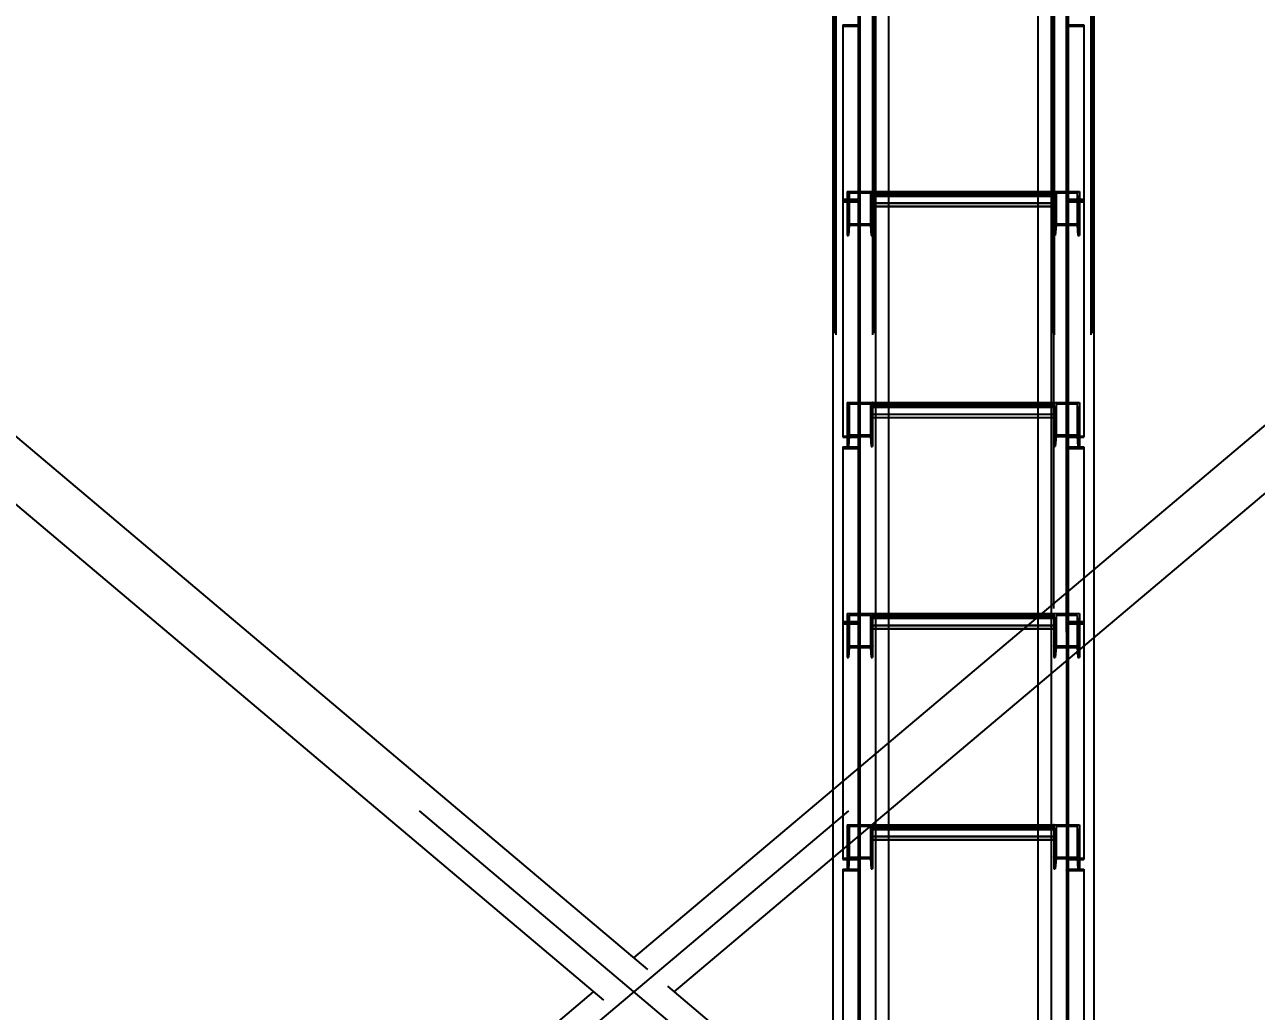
# Model space of a CAD drawing. Header units: millimetres. Extents: x 150209.93 to 150215.05, y 136675.65 to 136679.93.
# Drawn here: x 150214.079 to 150214.1946, y 136676.6449 to 136676.7375 of the extents above; entities that cross this region are included whole.
import ezdxf

# ---------------------------------------------------------------- set-up
doc = ezdxf.new("R2010")
doc.units = ezdxf.units.MM
doc.header["$LTSCALE"] = 0.25
for name, pattern in [('CENTER', [50.8, 31.75, -6.35, 6.35, -6.35]), ('XKITLINE00', [0]), ('XKITLINE02', [4, 2, -2]), ('XKITLINE03', [6, 3, -1, 1, -1])]:
    doc.linetypes.add(name, pattern=pattern)
doc.styles.add('ROMANS', font='romans.shx')
doc.dimstyles.new('MD300', dxfattribs={"dimtxt": 2.5, "dimasz": 2.5, "dimexe": 1, "dimexo": 1, "dimgap": 0.5, "dimtad": 1, "dimdec": 1, "dimlfac": 50, "dimrnd": 0.5, "dimdsep": 46, "dimtxsty": 'ROMANS', "dimcen": 1, "dimclrd": 146, "dimclre": 146, "dimclrt": 30, "dimadec": 1, "dimazin": 2, "dimtfac": 1, "dimtdec": 1, "dimtmove": 0, "dimatfit": 1, "dimfxl": 1, "dimtolj": 1, "dimtzin": 0, "dimlwd": -1, "dimlwe": -1, "dimarcsym": 0})

# ---------------------------------------------------------------- blocks, each defined once
blk = doc.blocks.new('çatıı')
at = {"color": 116, "linetype": 'XKITLINE02', "true_color": 0x136734}
for p, q in [((26150.38, 5900.27), (26150.38, 4257.56)), ((26151.23, 5900.09), (26151.23, 4257.75)), ((26234.53, 5900.09), (26234.53, 4257.75)), ((26235.38, 5900.27), (26235.38, 4257.56)), ((26132.53, 5889.26), (26132.53, 4263.02)), ((26133.06, 5888.53), (26133.07, 4262.57)), ((26150.3, 5888.53), (26150.3, 4262.57)), ((26150.83, 5889.26), (26150.83, 4263.02)), ((26151.68, 5889.26), (26151.68, 4301.37)), ((26234.91, 5889.26), (26234.91, 4263.02)), ((26235.44, 5888.53), (26235.45, 4262.57)), ((26252.68, 5888.53), (26252.68, 4262.57)), ((26253.21, 5889.26), (26253.21, 4263.02)), ((26254.06, 5889.26), (26254.06, 4290.38)), ((26157.88, 5857.04), (26157.88, 4260.27)), ((26227.88, 5840.34), (26227.88, 4260.16)), ((26143.58, 5539.99), (26143.58, 5452.22)), ((26144.38, 5539.99), (26144.38, 5451.57)), ((26241.36, 5539.99), (26241.36, 5533.47)), ((26241.36, 5539.99), (26241.36, 5451.57)), ((26242.16, 5539.99), (26242.16, 5534.12)), ((26242.16, 5539.99), (26242.16, 5452.22)), ((26136.38, 5534.12), (26136.38, 5451.57)), ((26136.38, 5534.12), (26143.58, 5534.12)), ((26136.38, 5533.47), (26144.38, 5533.47)), ((26241.36, 5533.47), (26249.36, 5533.47)), ((26242.16, 5534.12), (26249.36, 5534.12)), ((26249.36, 5534.12), (26249.36, 5533.47)), ((26249.36, 5534.12), (26249.36, 5451.57)), ((26138.38, 5455.92), (26138.38, 5440.73)), ((26138.38, 5455.92), (26138.38, 5450.47)), ((26138.38, 5455.92), (26150.38, 5455.92)), ((26139.44, 5455.22), (26139.06, 5450.47)), ((26139.44, 5455.22), (26139.44, 5440.03)), ((26139.44, 5455.22), (26149.32, 5455.22)), ((26143.58, 5458.08), (26144.38, 5458.08)), ((26143.58, 5458.08), (26143.58, 5452.22)), ((26144.38, 5458.08), (26144.38, 5451.57)), ((26149.32, 5455.22), (26149.32, 5440.03)), ((26149.32, 5455.22), (26149.7, 5450.47)), ((26150.38, 5455.92), (26157.88, 5455.92)), ((26150.38, 5455.92), (26150.38, 5448.84)), ((26150.38, 5455.92), (26150.38, 5440.73)), ((26150.38, 5455.92), (26150.38, 5450.47)), ((26150.38, 5455.08), (26235.36, 5455.08)), ((26150.38, 5454.29), (26157.88, 5454.29)), ((26150.38, 5453.74), (26235.36, 5453.74)), ((26227.88, 5455.92), (26235.36, 5455.92)), ((26227.88, 5454.29), (26235.36, 5454.29)), ((26235.36, 5455.92), (26235.36, 5450.47)), ((26235.36, 5455.92), (26247.36, 5455.92)), ((26235.36, 5455.92), (26235.36, 5435.28)), ((26235.36, 5455.92), (26235.36, 5448.84)), ((26236.42, 5455.22), (26236.04, 5450.47)), ((26236.42, 5455.22), (26246.3, 5455.22)), ((26236.42, 5455.22), (26236.42, 5440.03)), ((26241.36, 5458.08), (26242.16, 5458.08)), ((26246.3, 5455.22), (26246.68, 5450.47)), ((26246.3, 5455.22), (26246.3, 5440.03)), ((26247.36, 5455.92), (26247.36, 5450.47)), ((26247.36, 5455.92), (26247.36, 5435.28)), ((26136.38, 5452.22), (26143.58, 5452.22)), ((26136.38, 5452.22), (26136.38, 5451.57)), ((26136.38, 5451.57), (26136.38, 5340.58)), ((26136.38, 5451.57), (26144.38, 5451.57)), ((26136.38, 5451.57), (26144.38, 5451.57)), ((26136.38, 5451.06), (26143.58, 5451.06)), ((26138.38, 5450.47), (26138.38, 5435.28)), ((26138.38, 5450.47), (26139.06, 5450.47)), ((26139.06, 5450.47), (26139.06, 5435.28)), ((26143.58, 5451.06), (26143.58, 5336.07)), ((26144.38, 5451.57), (26144.38, 5336.07)), ((26149.7, 5450.47), (26149.7, 5435.28)), ((26149.7, 5450.47), (26150.38, 5450.47)), ((26150.38, 5450.47), (26235.36, 5450.47)), ((26150.38, 5450.47), (26150.38, 5435.28)), ((26150.38, 5450.38), (26235.36, 5450.38)), ((26150.38, 5448.93), (26235.36, 5448.93)), ((26150.38, 5448.84), (26157.88, 5448.84)), ((26227.88, 5448.84), (26235.36, 5448.84)), ((26235.36, 5450.47), (26236.04, 5450.47)), ((26236.04, 5450.47), (26236.04, 5435.28)), ((26241.36, 5451.57), (26241.36, 5336.07)), ((26241.36, 5451.57), (26249.36, 5451.57)), ((26241.36, 5451.57), (26249.36, 5451.57)), ((26242.16, 5452.22), (26249.36, 5452.22)), ((26242.16, 5451.06), (26242.16, 5446.56)), ((26242.16, 5451.06), (26249.36, 5451.06)), ((26242.16, 5451.06), (26242.16, 5336.07)), ((26246.68, 5450.47), (26247.36, 5450.47)), ((26246.68, 5450.47), (26246.68, 5435.28)), ((26249.36, 5451.57), (26249.36, 5451.06)), ((26249.36, 5451.57), (26249.36, 5340.58)), ((26143.58, 5446.56), (26144.38, 5446.56)), ((26241.36, 5446.56), (26242.16, 5446.56)), ((26138.38, 5440.73), (26138.38, 5435.28)), ((26138.38, 5440.73), (26150.38, 5440.73)), ((26139.44, 5440.03), (26139.06, 5435.28)), ((26139.44, 5440.03), (26149.32, 5440.03)), ((26149.32, 5440.03), (26149.7, 5435.28)), ((26150.38, 5440.73), (26150.38, 5435.28)), ((26235.36, 5440.73), (26247.36, 5440.73)), ((26236.42, 5440.03), (26236.04, 5435.28)), ((26236.42, 5440.03), (26246.3, 5440.03)), ((26241.36, 5440.73), (26241.36, 5341.08)), ((26246.3, 5440.03), (26246.68, 5435.28)), ((26138.38, 5435.28), (26139.06, 5435.28)), ((26149.7, 5435.28), (26150.38, 5435.28)), ((26235.36, 5435.28), (26236.04, 5435.28)), ((26246.68, 5435.28), (26247.36, 5435.28)), ((26138.38, 5356.84), (26138.38, 5341.65)), ((26138.38, 5356.84), (26138.38, 5351.39)), ((26138.38, 5356.84), (26150.38, 5356.84)), ((26139.44, 5356.15), (26139.06, 5351.39)), ((26139.44, 5356.15), (26139.44, 5340.96)), ((26139.44, 5356.15), (26149.32, 5356.15)), ((26149.32, 5356.15), (26149.32, 5340.96)), ((26149.32, 5356.15), (26149.7, 5351.39)), ((26150.38, 5356.84), (26150.38, 5341.65)), ((26150.38, 5356.84), (26150.38, 5351.39)), ((26150.38, 5356.84), (26157.88, 5356.84)), ((26150.38, 5356.84), (26150.38, 5349.76)), ((26150.38, 5356), (26235.36, 5356)), ((26227.88, 5356.84), (26235.36, 5356.84)), ((26235.36, 5356.84), (26235.36, 5351.39)), ((26235.36, 5356.84), (26247.36, 5356.84)), ((26235.36, 5356.84), (26235.36, 5341.65)), ((26235.36, 5356.84), (26235.36, 5349.76)), ((26236.42, 5356.15), (26236.04, 5351.39)), ((26236.42, 5356.15), (26246.3, 5356.15)), ((26236.42, 5356.15), (26236.42, 5340.96)), ((26246.3, 5356.15), (26246.68, 5351.39)), ((26246.3, 5356.15), (26246.3, 5340.96)), ((26247.36, 5356.84), (26247.36, 5351.39)), ((26247.36, 5356.84), (26247.36, 5341.08)), ((26138.38, 5351.39), (26138.38, 5336.2)), ((26138.38, 5351.39), (26139.06, 5351.39)), ((26139.06, 5351.39), (26139.06, 5336.2)), ((26149.7, 5351.39), (26149.7, 5336.2)), ((26149.7, 5351.39), (26150.38, 5351.39)), ((26150.38, 5355.21), (26157.88, 5355.21)), ((26150.38, 5354.66), (26235.36, 5354.66)), ((26150.38, 5351.39), (26150.38, 5336.2)), ((26150.38, 5351.39), (26235.36, 5351.39)), ((26150.38, 5351.3), (26235.36, 5351.3)), ((26150.38, 5349.86), (26235.36, 5349.86)), ((26150.38, 5349.76), (26157.88, 5349.76)), ((26227.88, 5355.21), (26235.36, 5355.21)), ((26227.88, 5349.76), (26235.36, 5349.76)), ((26235.36, 5351.39), (26236.04, 5351.39)), ((26235.36, 5351.39), (26235.36, 5336.2)), ((26236.04, 5351.39), (26236.04, 5336.2)), ((26246.68, 5351.39), (26247.36, 5351.39)), ((26246.68, 5351.39), (26246.68, 5336.2)), ((26247.36, 5351.39), (26247.36, 5336.2)), ((26136.38, 5341.08), (26144.38, 5341.08)), ((26136.38, 5340.58), (26143.58, 5340.58)), ((26138.38, 5341.65), (26138.38, 5336.2)), ((26138.38, 5341.65), (26150.38, 5341.65)), ((26139.44, 5340.96), (26139.06, 5336.2)), ((26139.44, 5340.96), (26149.32, 5340.96)), ((26143.58, 5341.83), (26143.58, 5254.07)), ((26143.58, 5341.83), (26144.38, 5341.83)), ((26144.38, 5341.83), (26144.38, 5253.41)), ((26149.32, 5340.96), (26149.7, 5336.2)), ((26150.38, 5341.65), (26150.38, 5336.2)), ((26235.36, 5341.65), (26235.36, 5336.2)), ((26235.36, 5341.65), (26247.36, 5341.65)), ((26236.42, 5340.96), (26236.04, 5336.2)), ((26236.42, 5340.96), (26246.3, 5340.96)), ((26241.36, 5341.83), (26241.36, 5335.32)), ((26241.36, 5341.83), (26242.16, 5341.83)), ((26241.36, 5341.83), (26241.36, 5253.41)), ((26241.36, 5341.08), (26249.36, 5341.08)), ((26242.16, 5341.83), (26242.16, 5335.97)), ((26242.16, 5341.83), (26242.16, 5254.07)), ((26242.16, 5340.58), (26249.36, 5340.58)), ((26246.3, 5340.96), (26246.68, 5336.2)), ((26247.36, 5341.08), (26247.36, 5336.2)), ((26136.38, 5335.97), (26136.38, 5253.41)), ((26136.38, 5335.97), (26143.58, 5335.97)), ((26136.38, 5335.32), (26144.38, 5335.32)), ((26138.38, 5336.2), (26139.06, 5336.2)), ((26143.58, 5336.07), (26144.38, 5336.07)), ((26149.7, 5336.2), (26150.38, 5336.2)), ((26235.36, 5336.2), (26236.04, 5336.2)), ((26241.36, 5336.07), (26242.16, 5336.07)), ((26241.36, 5335.32), (26249.36, 5335.32)), ((26242.16, 5335.97), (26249.36, 5335.97)), ((26246.68, 5336.2), (26247.36, 5336.2)), ((26249.36, 5335.97), (26249.36, 5335.32)), ((26249.36, 5335.97), (26249.36, 5253.41)), ((26254.06, 5278.34), (26254.06, 5246.45)), ((26138.38, 5257.77), (26138.38, 5242.57)), ((26138.38, 5257.77), (26138.38, 5252.32)), ((26138.38, 5257.77), (26150.38, 5257.77)), ((26139.44, 5257.07), (26139.06, 5252.32)), ((26139.44, 5257.07), (26139.44, 5241.88)), ((26139.44, 5257.07), (26149.32, 5257.07)), ((26143.58, 5259.93), (26144.38, 5259.93)), ((26143.58, 5259.93), (26143.58, 5254.07)), ((26144.38, 5259.93), (26144.38, 5253.41)), ((26149.32, 5257.07), (26149.32, 5241.88)), ((26149.32, 5257.07), (26149.7, 5252.32)), ((26150.38, 5257.77), (26157.88, 5257.77)), ((26150.38, 5257.77), (26150.38, 5250.69)), ((26150.38, 5257.77), (26150.38, 5242.57)), ((26150.38, 5257.77), (26150.38, 5252.32)), ((26227.88, 5257.77), (26235.36, 5257.77)), ((26234.06, 5261.45), (26234.06, 5229.57)), ((26235.36, 5257.77), (26235.36, 5251.01)), ((26235.36, 5257.77), (26247.36, 5257.77)), ((26235.36, 5257.77), (26235.36, 5250.69)), ((26235.36, 5257.23), (26235.36, 5237.12)), ((26236.42, 5257.07), (26236.04, 5252.32)), ((26236.42, 5257.07), (26246.3, 5257.07)), ((26236.42, 5257.07), (26236.42, 5241.88)), ((26241.36, 5259.93), (26242.16, 5259.93)), ((26246.3, 5257.07), (26246.68, 5252.32)), ((26246.3, 5257.07), (26246.3, 5241.88)), ((26247.36, 5257.77), (26247.36, 5241.39)), ((26136.38, 5254.07), (26143.58, 5254.07)), ((26136.38, 5254.07), (26136.38, 5253.41)), ((26136.38, 5253.41), (26136.38, 5142.43)), ((26136.38, 5253.41), (26144.38, 5253.41)), ((26136.38, 5253.41), (26144.38, 5253.41)), ((26136.38, 5252.91), (26143.58, 5252.91)), ((26138.38, 5252.32), (26138.38, 5237.12)), ((26138.38, 5252.32), (26139.06, 5252.32)), ((26139.06, 5252.32), (26139.06, 5237.12)), ((26143.58, 5252.91), (26143.58, 5137.92)), ((26144.38, 5253.41), (26144.38, 5137.92)), ((26149.7, 5252.32), (26149.7, 5237.12)), ((26149.7, 5252.32), (26150.38, 5252.32)), ((26150.38, 5256.93), (26235.36, 5256.93)), ((26150.38, 5256.14), (26157.88, 5256.14)), ((26150.38, 5255.59), (26235.36, 5255.59)), ((26150.38, 5252.32), (26235.36, 5252.32)), ((26150.38, 5252.32), (26150.38, 5237.12)), ((26150.38, 5252.22), (26235.36, 5252.22)), ((26227.77, 5256.14), (26235.36, 5256.14)), ((26227.88, 5256.23), (26227.88, 5224.35)), ((26235.36, 5252.32), (26236.04, 5252.32)), ((26236.04, 5252.32), (26236.04, 5237.12)), ((26241.36, 5253.41), (26241.36, 5245.55)), ((26241.36, 5253.41), (26249.36, 5253.41)), ((26241.36, 5253.41), (26249.36, 5253.41)), ((26241.36, 5252.55), (26241.36, 5137.92)), ((26242.16, 5254.07), (26249.36, 5254.07)), ((26242.16, 5252.91), (26242.16, 5246.23)), ((26242.16, 5252.91), (26249.36, 5252.91)), ((26246.68, 5252.32), (26247.36, 5252.32)), ((26246.68, 5252.32), (26246.68, 5237.12)), ((26249.36, 5253.41), (26249.36, 5252.3)), ((26249.36, 5252.3), (26249.36, 5142.43)), ((26143.58, 5248.41), (26144.38, 5248.41)), ((26150.38, 5250.78), (26235.36, 5250.78)), ((26150.38, 5250.69), (26157.88, 5250.69)), ((26221.31, 5250.69), (26235.36, 5250.69)), ((26241.36, 5248.41), (26242.16, 5248.41)), ((26242.16, 5249.66), (26242.16, 5137.92)), ((26247.36, 5250.61), (26247.36, 5237.12)), ((26138.38, 5242.57), (26138.38, 5237.12)), ((26138.38, 5242.57), (26150.38, 5242.57)), ((26139.44, 5241.88), (26139.06, 5237.12)), ((26139.44, 5241.88), (26149.32, 5241.88)), ((26149.32, 5241.88), (26149.7, 5237.12)), ((26150.38, 5242.57), (26150.38, 5237.12)), ((26235.36, 5242.57), (26247.36, 5242.57)), ((26236.42, 5241.88), (26236.04, 5237.12)), ((26236.42, 5241.88), (26246.3, 5241.88)), ((26246.3, 5241.88), (26246.68, 5237.12)), ((26138.38, 5237.12), (26139.06, 5237.12)), ((26149.7, 5237.12), (26150.38, 5237.12)), ((26235.36, 5237.12), (26236.04, 5237.12)), ((26246.68, 5237.12), (26247.36, 5237.12)), ((26157.88, 5197.14), (26157.88, 5165.26)), ((26151.68, 5191.91), (26151.68, 5160.02)), ((26131.68, 5175.02), (26131.68, 5143.14)), ((26138.38, 5158.69), (26138.38, 5143.5)), ((26138.38, 5158.69), (26150.38, 5158.69)), ((26138.38, 5158.61), (26138.38, 5153.24)), ((26138.38, 5153.24), (26138.38, 5138.05)), ((26138.38, 5153.24), (26139.06, 5153.24)), ((26139.44, 5158), (26139.06, 5153.24)), ((26139.06, 5153.24), (26139.06, 5138.05)), ((26139.44, 5158), (26139.44, 5142.8)), ((26139.44, 5158), (26149.32, 5158)), ((26149.32, 5158), (26149.32, 5142.8)), ((26149.32, 5158), (26149.7, 5153.24)), ((26149.7, 5153.24), (26149.7, 5138.05)), ((26149.7, 5153.24), (26150.38, 5153.24)), ((26150.38, 5158.69), (26157.88, 5158.69)), ((26150.38, 5158.69), (26150.38, 5151.61)), ((26150.38, 5158.69), (26150.38, 5143.5)), ((26150.38, 5158.69), (26150.38, 5153.24)), ((26150.38, 5157.85), (26235.36, 5157.85)), ((26150.38, 5157.06), (26157.88, 5157.06)), ((26150.38, 5156.51), (26235.36, 5156.51)), ((26150.38, 5153.24), (26235.36, 5153.24)), ((26150.38, 5153.24), (26150.38, 5138.05)), ((26150.38, 5153.15), (26235.36, 5153.15)), ((26227.88, 5158.69), (26235.36, 5158.69)), ((26227.88, 5157.06), (26235.36, 5157.06)), ((26235.36, 5158.69), (26235.36, 5153.24)), ((26235.36, 5158.69), (26247.36, 5158.69)), ((26235.36, 5158.69), (26235.36, 5138.05)), ((26235.36, 5158.69), (26235.36, 5151.61)), ((26235.36, 5153.24), (26236.04, 5153.24)), ((26236.42, 5158), (26236.04, 5153.24)), ((26236.04, 5153.24), (26236.04, 5138.05)), ((26236.42, 5158), (26246.3, 5158)), ((26236.42, 5158), (26236.42, 5142.8)), ((26246.3, 5158), (26246.68, 5153.24)), ((26246.3, 5158), (26246.3, 5142.8)), ((26246.68, 5153.24), (26247.36, 5153.24)), ((26246.68, 5153.24), (26246.68, 5138.05)), ((26247.36, 5158.69), (26247.36, 5153.24)), ((26247.36, 5158.69), (26247.36, 5138.05)), ((26150.38, 5151.71), (26235.36, 5151.71)), ((26150.38, 5151.61), (26157.88, 5151.61)), ((26227.88, 5151.61), (26235.36, 5151.61)), ((26136.38, 5142.93), (26144.38, 5142.93)), ((26136.38, 5142.43), (26143.58, 5142.43)), ((26138.38, 5143.5), (26138.38, 5138.05)), ((26138.38, 5143.5), (26150.38, 5143.5)), ((26139.44, 5142.8), (26139.06, 5138.05)), ((26139.44, 5142.8), (26149.32, 5142.8)), ((26143.58, 5143.68), (26143.58, 5055.91)), ((26143.58, 5143.68), (26144.38, 5143.68)), ((26144.38, 5143.68), (26144.38, 5055.26)), ((26149.32, 5142.8), (26149.7, 5138.05)), ((26150.38, 5143.5), (26150.38, 5138.05)), ((26235.36, 5143.5), (26247.36, 5143.5)), ((26236.42, 5142.8), (26236.04, 5138.05)), ((26236.42, 5142.8), (26246.3, 5142.8)), ((26241.36, 5143.68), (26241.36, 5137.17)), ((26241.36, 5143.68), (26242.16, 5143.68)), ((26241.36, 5143.68), (26241.36, 5055.26)), ((26241.36, 5142.93), (26249.36, 5142.93)), ((26242.16, 5143.68), (26242.16, 5137.82)), ((26242.16, 5143.68), (26242.16, 5055.91)), ((26242.16, 5142.43), (26249.36, 5142.43)), ((26246.3, 5142.8), (26246.68, 5138.05)), ((26136.38, 5137.82), (26136.38, 5055.26)), ((26136.38, 5137.82), (26143.58, 5137.82)), ((26136.38, 5137.17), (26144.38, 5137.17)), ((26138.38, 5138.05), (26139.06, 5138.05)), ((26143.58, 5137.92), (26144.38, 5137.92)), ((26149.7, 5138.05), (26150.38, 5138.05)), ((26235.36, 5138.05), (26236.04, 5138.05)), ((26241.36, 5137.92), (26242.16, 5137.92)), ((26241.36, 5137.17), (26249.36, 5137.17)), ((26242.16, 5137.82), (26249.36, 5137.82)), ((26246.68, 5138.05), (26247.36, 5138.05)), ((26249.36, 5137.82), (26249.36, 5137.17)), ((26249.36, 5137.82), (26249.36, 5055.26))]:
    blk.add_line(p, q, dxfattribs=at)
at = {"color": 1, "linetype": 'XKITLINE03'}
for p, q in [((26150.38, 5900.27), (26150.38, 4260.27)), ((26235.38, 4260.27), (26235.38, 5900.27)), ((26241.36, 4249.09), (26241.36, 5892.62)), ((26144.38, 5451.57), (26144.38, 5533.47)), ((26241.36, 5533.47), (26241.36, 5451.57)), ((26150.38, 5440.73), (26150.38, 5455.92)), ((26235.36, 5454.29), (26150.38, 5454.29)), ((26235.36, 5455.92), (26235.36, 5440.73)), ((26144.38, 5341.08), (26144.38, 5451.57)), ((26241.36, 5451.57), (26241.36, 5341.08)), ((26150.38, 5341.65), (26150.38, 5356.84)), ((26235.36, 5356.84), (26235.36, 5341.65)), ((26235.36, 5355.21), (26150.38, 5355.21)), ((26144.38, 5253.41), (26144.38, 5335.32)), ((26241.36, 5335.32), (26241.36, 5253.41)), ((26150.38, 5242.57), (26150.38, 5257.77)), ((26235.36, 5257.77), (26235.36, 5242.57)), ((26144.38, 5142.93), (26144.38, 5253.41)), ((26235.36, 5256.14), (26150.38, 5256.14)), ((26241.36, 5253.41), (26241.36, 5142.93)), ((26150.38, 5143.5), (26150.38, 5158.69)), ((26235.36, 5157.06), (26150.38, 5157.06)), ((26235.36, 5158.69), (26235.36, 5143.5)), ((26144.38, 5055.26), (26144.38, 5137.17)), ((26241.36, 5137.17), (26241.36, 5055.26))]:
    blk.add_line(p, q, dxfattribs=at)
at = {"color": 8, "linetype": 'CENTER'}
for p, q in [((26903.05, 5810.27), (25173.61, 4350.27)), ((25173.61, 5810.27), (26903.05, 4350.27))]:
    blk.add_line(p, q, dxfattribs=at)
at = {"color": 8, "linetype": 'XKITLINE00'}
for p, q in [((25216.54, 5789.97), (26044.8, 5090.76)), ((26038.33, 5096.22), (26860.12, 5789.97)), ((25185.79, 5784.05), (26024.12, 5076.33)), ((26057.22, 5080.27), (26892, 5785)), ((25185.79, 4376.5), (26019.45, 5080.27)), ((26054.17, 5082.85), (26891.29, 4376.14))]:
    blk.add_line(p, q, dxfattribs=at)
at = {"color": 7, "linetype": 'XKITLINE00'}
for p, q in [((26131.68, 5789.97), (26131.68, 5175.02)), ((26151.68, 5789.97), (26151.68, 5191.91)), ((26157.88, 5789.97), (26157.88, 5197.14)), ((26227.88, 5789.97), (26227.88, 5256.23)), ((26234.06, 5789.97), (26234.06, 5261.45)), ((26254.06, 5789.97), (26254.06, 5278.34)), ((26157.88, 5455.92), (26227.88, 5455.92)), ((26157.88, 5454.29), (26227.88, 5454.29)), ((26157.88, 5448.84), (26227.88, 5448.84)), ((26157.88, 5356.84), (26227.88, 5356.84)), ((26157.88, 5355.21), (26227.88, 5355.21)), ((26157.88, 5349.76), (26227.88, 5349.76)), ((26157.88, 5257.77), (26227.88, 5257.77)), ((26157.88, 5256.14), (26227.77, 5256.14)), ((26157.88, 5250.69), (26221.31, 5250.69)), ((26254.06, 5246.45), (26254.06, 4914.1)), ((26234.06, 5229.57), (26234.06, 4930.98)), ((26227.88, 5224.35), (26227.88, 4936.2)), ((26157.88, 5165.26), (26157.88, 4995.29)), ((26151.68, 5160.02), (26151.68, 5000.52)), ((26157.88, 5158.69), (26227.88, 5158.69)), ((26157.88, 5157.06), (26227.88, 5157.06)), ((26157.88, 5151.61), (26227.88, 5151.61)), ((26131.68, 5143.14), (26131.68, 5017.41))]:
    blk.add_line(p, q, dxfattribs=at)
at = {"color": 1, "linetype": 'XKITLINE00'}
for centre in [(26144.38, 5533.47), (26241.36, 5533.47), (26150.38, 5455.92), (26150.38, 5454.29), (26235.36, 5455.92), (26235.36, 5454.29), (26144.38, 5451.57), (26144.38, 5451.57), (26241.36, 5451.57), (26241.36, 5451.57), (26150.38, 5440.73), (26235.36, 5440.73), (26150.38, 5356.84), (26150.38, 5355.21), (26235.36, 5356.84), (26235.36, 5355.21), (26144.38, 5341.08), (26150.38, 5341.65), (26235.36, 5341.65), (26241.36, 5341.08), (26144.38, 5335.32), (26241.36, 5335.32), (26150.38, 5257.77), (26235.36, 5257.77), (26144.38, 5253.41), (26144.38, 5253.41), (26150.38, 5256.14), (26235.36, 5256.14), (26241.36, 5253.41), (26241.36, 5253.41), (26150.38, 5242.57), (26235.36, 5242.57), (26150.38, 5158.69), (26150.38, 5157.06), (26235.36, 5158.69), (26235.36, 5157.06), (26144.38, 5142.93), (26150.38, 5143.5), (26235.36, 5143.5), (26241.36, 5142.93), (26144.38, 5137.17), (26241.36, 5137.17)]:
    blk.add_circle(centre, 0.05, dxfattribs=at)
blk = doc.blocks.new('*D9')
at = {"color": 146, "transparency": 16777216}
for p, q in [((150214.91743, 136677.34684), (150215.05387, 136677.34684)), ((150214.05387, 136677.31684), (150214.05387, 136676.69678)), ((150214.91743, 136676.66678), (150215.05387, 136676.66678))]:
    blk.add_line(p, q, dxfattribs=at)
for points in [[(150214.04887, 136677.31684), (150214.05887, 136677.31684), (150214.05387, 136677.34684)], [(150214.04887, 136676.69678), (150214.05887, 136676.69678), (150214.05387, 136676.66678)]]:
    blk.add_solid(points, dxfattribs=at)
at = {"layer": 'DEFPOINTS', "color": 0, "transparency": 16777216}
for p in [(150213.91743, 136677.34684), (150213.91743, 136676.66678), (150214.05387, 136676.66678)]:
    blk.add_point(p, dxfattribs=at)
at = {"color": 30, "transparency": 16777216, "insert": (150214.02887, 136677.00681), "char_height": 0.03, "attachment_point": 5, "rotation": 90, "style": 'ROMANS'}
blk.add_mtext('\\A1;34', dxfattribs=at)

msp = doc.modelspace()

# ---------------------------------------------------------------- block references
at = {"xscale": 0.0002000170049888334, "yscale": 0.0002000170049888334, "zscale": 0.0002000170049888334}
msp.add_blockref('çatıı', (150208.92807, 136675.63059), dxfattribs=at)

# ---------------------------------------------------------------- dimensions: what is measured, and where the dimension line sits
dim = msp.add_aligned_dim(p1=(150213.91743, 136677.34684), p2=(150213.91743, 136676.66678), distance=0.13644, dimstyle='MD300', override={"dimtxt": 0.03, "dimasz": 0.03, "dimgap": 0.01})
dim.commit()
dim.dimension.update_dxf_attribs({"geometry": '*D9', "text_midpoint": (150214.02887, 136677.00681)})

doc.saveas('drawing.dxf')
